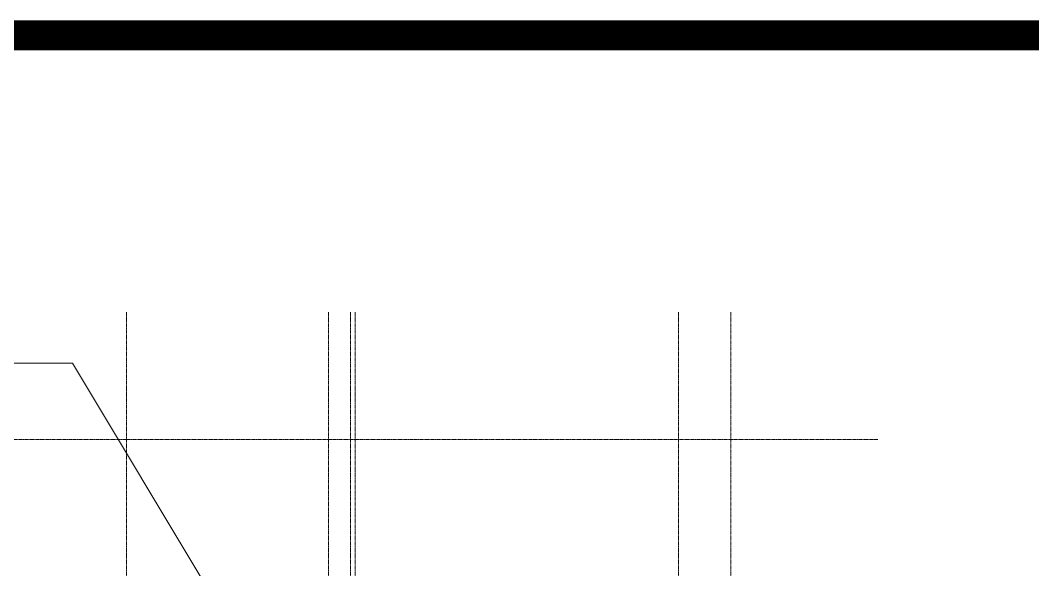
# Model space of a CAD drawing. Header units: inches. Extents: x 719368 to 6315912, y -2624014 to 446967.
# Drawn here: x 6026980 to 6043780, y -2119548 to -2110434 of the extents above; entities that cross this region are included whole.
import ezdxf

# ---------------------------------------------------------------- set-up
doc = ezdxf.new("R2010")
doc.units = ezdxf.units.IN
doc.header["$LTSCALE"] = 20
doc.header["$MEASUREMENT"] = 0
doc.linetypes.add('CENTER', pattern=[2, 1.25, -0.25, 0.25, -0.25])
doc.layers.get('0').update_dxf_attribs({"color": 51, "lineweight": 30})
for name, color, linetype, lineweight in [('DIM', 7, 'Continuous', 13), ('GRID', 202, 'CENTER', 5), ('STAIR', 4, 'Continuous', 25)]:
    doc.layers.add(name, color=color, linetype=linetype, lineweight=lineweight)
doc.styles.add('BOLD', font='arial.ttf')
doc.dimstyles.new('Copy of S3', dxfattribs={"dimtxt": 200, "dimasz": 150, "dimexe": 5, "dimexo": 5, "dimgap": 50, "dimtad": 1, "dimjust": 1, "dimdec": 0, "dimzin": 3, "dimdsep": 46, "dimtxsty": 'BOLD', "dimblk1": 'OBLIQUE', "dimblk2": 'OBLIQUE', "dimsah": 1, "dimcen": 0.0625, "dimdle": 5, "dimclrd": 230, "dimclre": 251, "dimclrt": 2, "dimadec": 0, "dimazin": 0, "dimtfac": 1, "dimtdec": 0, "dimtix": 1, "dimtofl": 0, "dimtmove": 2, "dimatfit": 3, "dimfxl": 0, "dimtolj": 1, "dimtzin": 2, "dimlwd": -1, "dimlwe": -1, "dimarcsym": 0})

# ---------------------------------------------------------------- blocks, each defined once
blk = doc.blocks.new('_Oblique')
at = {"layer": 'STAIR', "color": 0, "lineweight": -2}
blk.add_line((-0.5, -0.5), (0.5, 0.5), dxfattribs=at)

msp = doc.modelspace()

# ---------------------------------------------------------------- linework, layer by layer
at = {"color": 2, "const_width": 500}
msp.add_lwpolyline([(6163985.6268, -2162738.4634), (5919146.0467, -2162738.4634), (5919146.0467, -2110683.5862), (6163985.6268, -2110683.5862)], close=True, dxfattribs=at)
at = {"layer": 'GRID', "ltscale": 0.05}
for p, q in [((6028745.4818, -2115272.6697), (6028745.4818, -2155060.0232)), ((6032095.4818, -2115272.6697), (6032095.4818, -2155060.0232)), ((6032457.9818, -2115272.6697), (6032457.9818, -2155624.8161)), ((6037902.882, -2115272.6697), (6037902.882, -2155060.0232)), ((6038767.9818, -2115272.6697), (6038767.9818, -2155060.0232)), ((5926274.7986, -2117389.5333), (6041207.4116, -2117389.5333))]:
    msp.add_line(p, q, dxfattribs=at)
at = {"layer": 'GRID', "color": 190, "ltscale": 0.05}
msp.add_line((6032537.9818, -2115272.6697), (6032537.9818, -2155060.0232), dxfattribs=at)

# ---------------------------------------------------------------- leaders
at = {"layer": 'DIM'}
msp.add_leader([(6032245.4818, -2123440.4683), (6027845.7032, -2116123.3269), (6025566.3365, -2116123.3269)], dimstyle='Copy of S3', override={"dimasz": 450, "dimtad": 0, "dimfxlon": 1}, dxfattribs=at)

doc.saveas('drawing.dxf')
